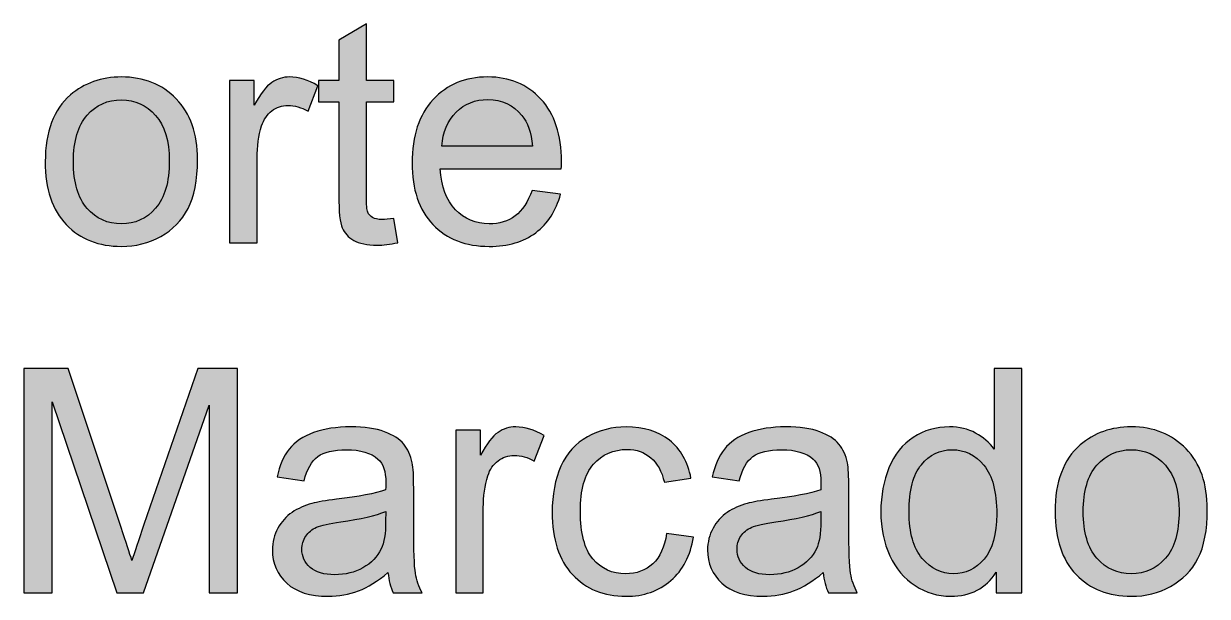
# Model space of a CAD drawing. Header units: centimetres. Extents: x -249 to 275, y -506 to 461.
# Drawn here: x -16.8 to 89.9, y 377.8 to 429.4 of the extents above; entities that cross this region are included whole.
import ezdxf

# ---------------------------------------------------------------- set-up
doc = ezdxf.new("R2010")
doc.units = ezdxf.units.CM
doc.header["$MEASUREMENT"] = 0
doc.layers.add('Capa 1', color=7, linetype='Continuous')

msp = doc.modelspace()

# ---------------------------------------------------------------- hatches: boundary and pattern name
at = {"layer": 'Capa 1', "true_color": 0x373435}
h = msp.add_hatch(color=250, dxfattribs=at)
edge = h.paths.add_edge_path()
edge.add_spline(control_points=[(16.60392, 411.86996), (16.60392, 411.86996), (16.94259, 409.67804), (16.94259, 409.67804), (16.24644, 409.53222), (15.62085, 409.45696), (15.07522, 409.45696), (14.17681, 409.45696), (13.48066, 409.59808), (12.98207, 409.885), (12.48818, 410.17193), (12.14011, 410.54352), (11.93785, 411.00919), (11.73559, 411.47485), (11.63681, 412.45322), (11.63681, 413.9443), (11.63681, 413.9443), (11.63681, 422.38274), (11.63681, 422.38274), (11.63681, 422.38274), (9.80237, 422.38274), (9.80237, 422.38274), (9.80237, 422.38274), (9.80237, 424.30185), (9.80237, 424.30185), (9.80237, 424.30185), (11.63681, 424.30185), (11.63681, 424.30185), (11.63681, 424.30185), (11.63681, 427.9237), (11.63681, 427.9237), (11.63681, 427.9237), (14.12036, 429.41478), (14.12036, 429.41478), (14.12036, 429.41478), (14.12036, 424.30185), (14.12036, 424.30185), (14.12036, 424.30185), (16.60392, 424.30185), (16.60392, 424.30185), (16.60392, 424.30185), (16.60392, 422.38274), (16.60392, 422.38274), (16.60392, 422.38274), (14.12036, 422.38274), (14.12036, 422.38274), (14.12036, 422.38274), (14.12036, 413.80319), (14.12036, 413.80319), (14.12036, 413.09293), (14.1627, 412.63667), (14.25207, 412.43441), (14.33674, 412.23215), (14.47785, 412.07222), (14.6754, 411.94993), (14.87296, 411.83233), (15.15518, 411.77119), (15.52207, 411.77119), (15.79488, 411.77119), (16.15707, 411.80411), (16.60392, 411.86996)], knot_values=[0, 0, 0, 0, 0.05, 0.05, 0.05, 0.1, 0.1, 0.1, 0.15, 0.15, 0.15, 0.2, 0.2, 0.2, 0.25, 0.25, 0.25, 0.3, 0.3, 0.3, 0.35, 0.35, 0.35, 0.4, 0.4, 0.4, 0.45, 0.45, 0.45, 0.5, 0.5, 0.5, 0.55, 0.55, 0.55, 0.6, 0.6, 0.6, 0.65, 0.65, 0.65, 0.7, 0.7, 0.7, 0.75, 0.75, 0.75, 0.8, 0.8, 0.8, 0.85, 0.85, 0.85, 0.9, 0.9, 0.9, 0.95, 0.95, 0.95, 1, 1, 1, 1], degree=3, periodic=1)
h = msp.add_hatch(color=250, dxfattribs=at)
edge = h.paths.add_edge_path()
edge.add_spline(control_points=[(-14.81212, 416.97819), (-14.81212, 419.68282), (-14.05952, 421.68659), (-12.54964, 422.98952), (-11.29375, 424.07137), (-9.75564, 424.6123), (-7.94471, 424.6123), (-5.93623, 424.6123), (-4.28993, 423.95378), (-3.01053, 422.63674), (-1.73582, 421.32441), (-1.09612, 419.50407), (-1.09612, 417.18515), (-1.09612, 415.30367), (-1.37834, 413.8267), (-1.94279, 412.74956), (-2.50723, 411.67241), (-3.33038, 410.83515), (-4.41223, 410.23778), (-5.48938, 409.64041), (-6.67001, 409.34408), (-7.94471, 409.34408), (-9.99552, 409.34408), (-11.65123, 409.99789), (-12.91652, 411.31022), (-14.18182, 412.62256), (-14.81212, 414.51345), (-14.81212, 416.97819)], knot_values=[0, 0, 0, 0, 0.111111111, 0.111111111, 0.111111111, 0.222222222, 0.222222222, 0.222222222, 0.333333333, 0.333333333, 0.333333333, 0.444444444, 0.444444444, 0.444444444, 0.555555556, 0.555555556, 0.555555556, 0.666666667, 0.666666667, 0.666666667, 0.777777778, 0.777777778, 0.777777778, 0.888888889, 0.888888889, 0.888888889, 1, 1, 1, 1], degree=3, periodic=1)
h = msp.add_hatch(color=250, dxfattribs=at)
edge = h.paths.add_edge_path()
edge.add_spline(control_points=[(1.78725, 409.65452), (1.78725, 409.65452), (1.78725, 424.30185), (1.78725, 424.30185), (1.78725, 424.30185), (4.01681, 424.30185), (4.01681, 424.30185), (4.01681, 424.30185), (4.01681, 422.05819), (4.01681, 422.05819), (4.58596, 423.0977), (5.11277, 423.78444), (5.59725, 424.1137), (6.08174, 424.44767), (6.61325, 424.6123), (7.19181, 424.6123), (8.02907, 424.6123), (8.88044, 424.34889), (9.74592, 423.82678), (9.74592, 423.82678), (8.86162, 421.53607), (8.86162, 421.53607), (8.25955, 421.87474), (7.65748, 422.04407), (7.0554, 422.04407), (6.51448, 422.04407), (6.02999, 421.87944), (5.60196, 421.55489), (5.17392, 421.23033), (4.86818, 420.77878), (4.68474, 420.20022), (4.40722, 419.32063), (4.27081, 418.35637), (4.27081, 417.30744), (4.27081, 417.30744), (4.27081, 409.65452), (4.27081, 409.65452), (4.27081, 409.65452), (1.78725, 409.65452), (1.78725, 409.65452)], knot_values=[0, 0, 0, 0, 0.076923077, 0.076923077, 0.076923077, 0.153846154, 0.153846154, 0.153846154, 0.230769231, 0.230769231, 0.230769231, 0.307692308, 0.307692308, 0.307692308, 0.384615385, 0.384615385, 0.384615385, 0.461538462, 0.461538462, 0.461538462, 0.538461538, 0.538461538, 0.538461538, 0.615384615, 0.615384615, 0.615384615, 0.692307692, 0.692307692, 0.692307692, 0.769230769, 0.769230769, 0.769230769, 0.846153846, 0.846153846, 0.846153846, 0.923076923, 0.923076923, 0.923076923, 1, 1, 1, 1], degree=3, periodic=1)
h = msp.add_hatch(color=250, dxfattribs=at)
edge = h.paths.add_edge_path()
edge.add_spline(control_points=[(29.04521, 414.39585), (29.04521, 414.39585), (31.61343, 414.05719), (31.61343, 414.05719), (31.21362, 412.56611), (30.46573, 411.4043), (29.37447, 410.58115), (28.28321, 409.758), (26.89092, 409.34408), (25.19288, 409.34408), (23.0574, 409.34408), (21.36406, 410.00259), (20.11288, 411.31963), (18.86169, 412.63196), (18.2361, 414.48052), (18.2361, 416.85589), (18.2361, 419.31122), (18.8664, 421.22093), (20.13169, 422.57559), (21.39699, 423.93496), (23.03858, 424.6123), (25.05647, 424.6123), (27.00851, 424.6123), (28.60306, 423.94907), (29.84014, 422.61793), (31.07721, 421.28678), (31.6981, 419.4147), (31.6981, 417.0017), (31.6981, 416.85589), (31.6934, 416.63482), (31.68399, 416.34319), (31.68399, 416.34319), (20.7761, 416.34319), (20.7761, 416.34319), (20.87018, 414.73922), (21.32173, 413.50685), (22.14018, 412.65548), (22.95392, 411.80411), (23.97462, 411.37608), (25.19288, 411.37608), (26.10069, 411.37608), (26.8768, 411.61596), (27.51651, 412.09574), (28.16092, 412.57552), (28.66892, 413.34222), (29.04521, 414.39585)], knot_values=[0, 0, 0, 0, 0.066666667, 0.066666667, 0.066666667, 0.133333333, 0.133333333, 0.133333333, 0.2, 0.2, 0.2, 0.266666667, 0.266666667, 0.266666667, 0.333333333, 0.333333333, 0.333333333, 0.4, 0.4, 0.4, 0.466666667, 0.466666667, 0.466666667, 0.533333333, 0.533333333, 0.533333333, 0.6, 0.6, 0.6, 0.666666667, 0.666666667, 0.666666667, 0.733333333, 0.733333333, 0.733333333, 0.8, 0.8, 0.8, 0.866666667, 0.866666667, 0.866666667, 0.933333333, 0.933333333, 0.933333333, 1, 1, 1, 1], degree=3, periodic=1)
h = msp.add_hatch(color=250, dxfattribs=at)
edge = h.paths.add_edge_path()
edge.add_spline(control_points=[(-12.27212, 416.97348), (-12.27212, 415.10141), (-11.86289, 413.6997), (-11.04445, 412.77308), (-10.2213, 411.84174), (-9.19119, 411.37608), (-7.94471, 411.37608), (-6.71234, 411.37608), (-5.68693, 411.84174), (-4.86378, 412.77778), (-4.04534, 413.71382), (-3.63612, 415.13904), (-3.63612, 417.05344), (-3.63612, 418.85967), (-4.05004, 420.22844), (-4.87319, 421.15507), (-5.69634, 422.08641), (-6.72175, 422.55207), (-7.94471, 422.55207), (-9.19119, 422.55207), (-10.2213, 422.09111), (-11.04445, 421.16448), (-11.86289, 420.23785), (-12.27212, 418.84085), (-12.27212, 416.97348)], knot_values=[0, 0, 0, 0, 0.125, 0.125, 0.125, 0.25, 0.25, 0.25, 0.375, 0.375, 0.375, 0.5, 0.5, 0.5, 0.625, 0.625, 0.625, 0.75, 0.75, 0.75, 0.875, 0.875, 0.875, 1, 1, 1, 1], degree=3, periodic=1)
h = msp.add_hatch(color=250, dxfattribs=at)
edge = h.paths.add_edge_path()
edge.add_spline(control_points=[(20.91721, 418.37519), (20.91721, 418.37519), (29.07343, 418.37519), (29.07343, 418.37519), (28.96525, 419.60756), (28.6501, 420.52948), (28.1374, 421.14567), (27.35188, 422.10052), (26.32647, 422.5803), (25.07058, 422.5803), (23.93229, 422.5803), (22.97743, 422.1993), (22.20132, 421.4373), (21.42992, 420.6753), (21.00188, 419.65459), (20.91721, 418.37519)], knot_values=[0, 0, 0, 0, 0.2, 0.2, 0.2, 0.4, 0.4, 0.4, 0.6, 0.6, 0.6, 0.8, 0.8, 0.8, 1, 1, 1, 1], degree=3, periodic=1)
h = msp.add_hatch(color=250, dxfattribs=at)
edge = h.paths.add_edge_path()
edge.add_spline(control_points=[(-16.75474, 378.12559), (-16.75474, 378.12559), (-16.75474, 398.3327), (-16.75474, 398.3327), (-16.75474, 398.3327), (-12.74719, 398.3327), (-12.74719, 398.3327), (-12.74719, 398.3327), (-7.96823, 384.02874), (-7.96823, 384.02874), (-7.52608, 382.69759), (-7.20623, 381.7004), (-7.00397, 381.03718), (-6.77349, 381.77096), (-6.4113, 382.85281), (-5.92212, 384.27803), (-5.92212, 384.27803), (-1.05849, 398.3327), (-1.05849, 398.3327), (-1.05849, 398.3327), (2.52103, 398.3327), (2.52103, 398.3327), (2.52103, 398.3327), (2.52103, 378.12559), (2.52103, 378.12559), (2.52103, 378.12559), (-0.04719, 378.12559), (-0.04719, 378.12559), (-0.04719, 378.12559), (-0.04719, 395.0307), (-0.04719, 395.0307), (-0.04719, 395.0307), (-5.94563, 378.12559), (-5.94563, 378.12559), (-5.94563, 378.12559), (-8.35393, 378.12559), (-8.35393, 378.12559), (-8.35393, 378.12559), (-14.18652, 395.34114), (-14.18652, 395.34114), (-14.18652, 395.34114), (-14.18652, 378.12559), (-14.18652, 378.12559), (-14.18652, 378.12559), (-16.75474, 378.12559), (-16.75474, 378.12559)], knot_values=[0, 0, 0, 0, 0.066666667, 0.066666667, 0.066666667, 0.133333333, 0.133333333, 0.133333333, 0.2, 0.2, 0.2, 0.266666667, 0.266666667, 0.266666667, 0.333333333, 0.333333333, 0.333333333, 0.4, 0.4, 0.4, 0.466666667, 0.466666667, 0.466666667, 0.533333333, 0.533333333, 0.533333333, 0.6, 0.6, 0.6, 0.666666667, 0.666666667, 0.666666667, 0.733333333, 0.733333333, 0.733333333, 0.8, 0.8, 0.8, 0.866666667, 0.866666667, 0.866666667, 0.933333333, 0.933333333, 0.933333333, 1, 1, 1, 1], degree=3, periodic=1)
h = msp.add_hatch(color=250, dxfattribs=at)
edge = h.paths.add_edge_path()
edge.add_spline(control_points=[(70.85644, 378.12559), (70.85644, 378.12559), (70.85644, 379.98355), (70.85644, 379.98355), (69.92981, 378.53952), (68.56574, 377.81515), (66.76422, 377.81515), (65.5977, 377.81515), (64.52526, 378.135), (63.55159, 378.7794), (62.57322, 379.41911), (61.81592, 380.31752), (61.275, 381.46522), (60.73877, 382.61763), (60.47066, 383.93937), (60.47066, 385.43514), (60.47066, 386.89329), (60.71526, 388.21503), (61.19974, 389.40507), (61.68892, 390.5904), (62.418, 391.50292), (63.39166, 392.13322), (64.36063, 392.76822), (65.45188, 393.08337), (66.65133, 393.08337), (67.53563, 393.08337), (68.32114, 392.89522), (69.00788, 392.52363), (69.69462, 392.15203), (70.25437, 391.66285), (70.68711, 391.06548), (70.68711, 391.06548), (70.68711, 398.3327), (70.68711, 398.3327), (70.68711, 398.3327), (73.17066, 398.3327), (73.17066, 398.3327), (73.17066, 398.3327), (73.17066, 378.12559), (73.17066, 378.12559), (73.17066, 378.12559), (70.85644, 378.12559), (70.85644, 378.12559)], knot_values=[0, 0, 0, 0, 0.071428571, 0.071428571, 0.071428571, 0.142857143, 0.142857143, 0.142857143, 0.214285714, 0.214285714, 0.214285714, 0.285714286, 0.285714286, 0.285714286, 0.357142857, 0.357142857, 0.357142857, 0.428571429, 0.428571429, 0.428571429, 0.5, 0.5, 0.5, 0.571428571, 0.571428571, 0.571428571, 0.642857143, 0.642857143, 0.642857143, 0.714285714, 0.714285714, 0.714285714, 0.785714286, 0.785714286, 0.785714286, 0.857142857, 0.857142857, 0.857142857, 0.928571429, 0.928571429, 0.928571429, 1, 1, 1, 1], degree=3, periodic=1)
h = msp.add_hatch(color=250, dxfattribs=at)
edge = h.paths.add_edge_path()
edge.add_spline(control_points=[(16.0677, 379.96003), (15.14577, 379.17452), (14.25677, 378.62418), (13.4054, 378.29963), (12.55403, 377.97507), (11.64151, 377.81515), (10.66314, 377.81515), (9.05448, 377.81515), (7.8174, 378.20555), (6.95192, 378.99107), (6.08644, 379.77189), (5.6537, 380.77377), (5.6537, 381.99203), (5.6537, 382.707), (5.81833, 383.36081), (6.14288, 383.95348), (6.47214, 384.54614), (6.90018, 385.01652), (7.427, 385.374), (7.95851, 385.73148), (8.55118, 386.00429), (9.2144, 386.18774), (9.70359, 386.31474), (10.44207, 386.43703), (11.42514, 386.55933), (13.42892, 386.79451), (14.91059, 387.08144), (15.85603, 387.4107), (15.86544, 387.74937), (15.87014, 387.96574), (15.87014, 388.05511), (15.87014, 389.0617), (15.63496, 389.77196), (15.16459, 390.18588), (14.52959, 390.74563), (13.58414, 391.02314), (12.33296, 391.02314), (11.16174, 391.02314), (10.29625, 390.81618), (9.74122, 390.40696), (9.18148, 389.99774), (8.77226, 389.27337), (8.50414, 388.22914), (8.50414, 388.22914), (6.07703, 388.56781), (6.07703, 388.56781), (6.29811, 389.60733), (6.66029, 390.44929), (7.16829, 391.089), (7.67629, 391.7287), (8.41007, 392.21788), (9.36963, 392.56596), (10.32448, 392.90933), (11.43925, 393.08337), (12.69985, 393.08337), (13.95103, 393.08337), (14.97174, 392.93755), (15.75725, 392.64122), (16.53807, 392.34488), (17.11662, 391.978), (17.48351, 391.53114), (17.8504, 391.08429), (18.10911, 390.51985), (18.25962, 389.83781), (18.33959, 389.41448), (18.38192, 388.65248), (18.38192, 387.55651), (18.38192, 387.55651), (18.38192, 384.26392), (18.38192, 384.26392), (18.38192, 381.96381), (18.43366, 380.51037), (18.53714, 379.89418), (18.63592, 379.278), (18.84288, 378.69003), (19.14392, 378.12559), (19.14392, 378.12559), (16.54748, 378.12559), (16.54748, 378.12559), (16.29818, 378.6477), (16.13825, 379.25918), (16.0677, 379.96003)], knot_values=[0, 0, 0, 0, 0.037037037, 0.037037037, 0.037037037, 0.074074074, 0.074074074, 0.074074074, 0.111111111, 0.111111111, 0.111111111, 0.148148148, 0.148148148, 0.148148148, 0.185185185, 0.185185185, 0.185185185, 0.222222222, 0.222222222, 0.222222222, 0.259259259, 0.259259259, 0.259259259, 0.296296296, 0.296296296, 0.296296296, 0.333333333, 0.333333333, 0.333333333, 0.37037037, 0.37037037, 0.37037037, 0.407407407, 0.407407407, 0.407407407, 0.444444444, 0.444444444, 0.444444444, 0.481481481, 0.481481481, 0.481481481, 0.518518519, 0.518518519, 0.518518519, 0.555555556, 0.555555556, 0.555555556, 0.592592593, 0.592592593, 0.592592593, 0.62962963, 0.62962963, 0.62962963, 0.666666667, 0.666666667, 0.666666667, 0.703703704, 0.703703704, 0.703703704, 0.740740741, 0.740740741, 0.740740741, 0.777777778, 0.777777778, 0.777777778, 0.814814815, 0.814814815, 0.814814815, 0.851851852, 0.851851852, 0.851851852, 0.888888889, 0.888888889, 0.888888889, 0.925925926, 0.925925926, 0.925925926, 0.962962963, 0.962962963, 0.962962963, 1, 1, 1, 1], degree=3, periodic=1)
h = msp.add_hatch(color=250, dxfattribs=at)
edge = h.paths.add_edge_path()
edge.add_spline(control_points=[(22.1684, 378.12559), (22.1684, 378.12559), (22.1684, 392.77292), (22.1684, 392.77292), (22.1684, 392.77292), (24.39796, 392.77292), (24.39796, 392.77292), (24.39796, 392.77292), (24.39796, 390.52926), (24.39796, 390.52926), (24.96711, 391.56877), (25.49392, 392.25551), (25.9784, 392.58477), (26.46289, 392.91874), (26.9944, 393.08337), (27.57296, 393.08337), (28.41022, 393.08337), (29.26159, 392.81996), (30.12707, 392.29785), (30.12707, 392.29785), (29.24277, 390.00714), (29.24277, 390.00714), (28.6407, 390.34581), (28.03863, 390.51514), (27.43655, 390.51514), (26.89563, 390.51514), (26.41114, 390.35051), (25.98311, 390.02596), (25.55507, 389.7014), (25.24933, 389.24985), (25.06589, 388.67129), (24.78837, 387.7917), (24.65196, 386.82744), (24.65196, 385.77851), (24.65196, 385.77851), (24.65196, 378.12559), (24.65196, 378.12559), (24.65196, 378.12559), (22.1684, 378.12559), (22.1684, 378.12559)], knot_values=[0, 0, 0, 0, 0.076923077, 0.076923077, 0.076923077, 0.153846154, 0.153846154, 0.153846154, 0.230769231, 0.230769231, 0.230769231, 0.307692308, 0.307692308, 0.307692308, 0.384615385, 0.384615385, 0.384615385, 0.461538462, 0.461538462, 0.461538462, 0.538461538, 0.538461538, 0.538461538, 0.615384615, 0.615384615, 0.615384615, 0.692307692, 0.692307692, 0.692307692, 0.769230769, 0.769230769, 0.769230769, 0.846153846, 0.846153846, 0.846153846, 0.923076923, 0.923076923, 0.923076923, 1, 1, 1, 1], degree=3, periodic=1)
h = msp.add_hatch(color=250, dxfattribs=at)
edge = h.paths.add_edge_path()
edge.add_spline(control_points=[(41.16196, 383.48781), (41.16196, 383.48781), (43.58907, 383.14914), (43.58907, 383.14914), (43.32096, 381.47933), (42.64363, 380.1764), (41.54766, 379.23096), (40.4517, 378.28552), (39.10174, 377.81515), (37.50718, 377.81515), (35.50811, 377.81515), (33.89944, 378.46896), (32.68589, 379.77659), (31.46763, 381.08422), (30.86085, 382.95629), (30.86085, 385.39281), (30.86085, 386.97326), (31.12426, 388.35144), (31.64637, 389.53677), (32.16848, 390.7174), (32.9634, 391.6064), (34.03585, 392.19437), (35.10359, 392.78703), (36.2654, 393.08337), (37.526, 393.08337), (39.11114, 393.08337), (40.41407, 392.68355), (41.42066, 391.87922), (42.43196, 391.07488), (43.08107, 389.93188), (43.36329, 388.45492), (43.36329, 388.45492), (40.9644, 388.08803), (40.9644, 388.08803), (40.73392, 389.07111), (40.3294, 389.80959), (39.74144, 390.30818), (39.15818, 390.80207), (38.45263, 391.05137), (37.62477, 391.05137), (36.37359, 391.05137), (35.35759, 390.60451), (34.57207, 389.71081), (33.79126, 388.8124), (33.40085, 387.40129), (33.40085, 385.46337), (33.40085, 383.49722), (33.77714, 382.072), (34.52974, 381.183), (35.28703, 380.294), (36.27011, 379.84715), (37.47896, 379.84715), (38.45733, 379.84715), (39.27107, 380.14348), (39.92018, 380.74085), (40.574, 381.33352), (40.98792, 382.25074), (41.16196, 383.48781)], knot_values=[0, 0, 0, 0, 0.052631579, 0.052631579, 0.052631579, 0.105263158, 0.105263158, 0.105263158, 0.157894737, 0.157894737, 0.157894737, 0.210526316, 0.210526316, 0.210526316, 0.263157895, 0.263157895, 0.263157895, 0.315789474, 0.315789474, 0.315789474, 0.368421053, 0.368421053, 0.368421053, 0.421052632, 0.421052632, 0.421052632, 0.473684211, 0.473684211, 0.473684211, 0.526315789, 0.526315789, 0.526315789, 0.578947368, 0.578947368, 0.578947368, 0.631578947, 0.631578947, 0.631578947, 0.684210526, 0.684210526, 0.684210526, 0.736842105, 0.736842105, 0.736842105, 0.789473684, 0.789473684, 0.789473684, 0.842105263, 0.842105263, 0.842105263, 0.894736842, 0.894736842, 0.894736842, 0.947368421, 0.947368421, 0.947368421, 1, 1, 1, 1], degree=3, periodic=1)
h = msp.add_hatch(color=250, dxfattribs=at)
edge = h.paths.add_edge_path()
edge.add_spline(control_points=[(55.27307, 379.96003), (54.35114, 379.17452), (53.46214, 378.62418), (52.61077, 378.29963), (51.7594, 377.97507), (50.84688, 377.81515), (49.86851, 377.81515), (48.25985, 377.81515), (47.02277, 378.20555), (46.15729, 378.99107), (45.29181, 379.77189), (44.85907, 380.77377), (44.85907, 381.99203), (44.85907, 382.707), (45.0237, 383.36081), (45.34825, 383.95348), (45.67751, 384.54614), (46.10555, 385.01652), (46.63237, 385.374), (47.16388, 385.73148), (47.75655, 386.00429), (48.41977, 386.18774), (48.90896, 386.31474), (49.64744, 386.43703), (50.63051, 386.55933), (52.63429, 386.79451), (54.11596, 387.08144), (55.0614, 387.4107), (55.07081, 387.74937), (55.07551, 387.96574), (55.07551, 388.05511), (55.07551, 389.0617), (54.84033, 389.77196), (54.36996, 390.18588), (53.73496, 390.74563), (52.78951, 391.02314), (51.53833, 391.02314), (50.36711, 391.02314), (49.50162, 390.81618), (48.94659, 390.40696), (48.38685, 389.99774), (47.97763, 389.27337), (47.70951, 388.22914), (47.70951, 388.22914), (45.2824, 388.56781), (45.2824, 388.56781), (45.50348, 389.60733), (45.86566, 390.44929), (46.37366, 391.089), (46.88166, 391.7287), (47.61544, 392.21788), (48.575, 392.56596), (49.52985, 392.90933), (50.64462, 393.08337), (51.90522, 393.08337), (53.1564, 393.08337), (54.17711, 392.93755), (54.96262, 392.64122), (55.74344, 392.34488), (56.32199, 391.978), (56.68888, 391.53114), (57.05577, 391.08429), (57.31448, 390.51985), (57.46499, 389.83781), (57.54496, 389.41448), (57.58729, 388.65248), (57.58729, 387.55651), (57.58729, 387.55651), (57.58729, 384.26392), (57.58729, 384.26392), (57.58729, 381.96381), (57.63903, 380.51037), (57.74251, 379.89418), (57.84129, 379.278), (58.04825, 378.69003), (58.34929, 378.12559), (58.34929, 378.12559), (55.75285, 378.12559), (55.75285, 378.12559), (55.50355, 378.6477), (55.34362, 379.25918), (55.27307, 379.96003)], knot_values=[0, 0, 0, 0, 0.037037037, 0.037037037, 0.037037037, 0.074074074, 0.074074074, 0.074074074, 0.111111111, 0.111111111, 0.111111111, 0.148148148, 0.148148148, 0.148148148, 0.185185185, 0.185185185, 0.185185185, 0.222222222, 0.222222222, 0.222222222, 0.259259259, 0.259259259, 0.259259259, 0.296296296, 0.296296296, 0.296296296, 0.333333333, 0.333333333, 0.333333333, 0.37037037, 0.37037037, 0.37037037, 0.407407407, 0.407407407, 0.407407407, 0.444444444, 0.444444444, 0.444444444, 0.481481481, 0.481481481, 0.481481481, 0.518518519, 0.518518519, 0.518518519, 0.555555556, 0.555555556, 0.555555556, 0.592592593, 0.592592593, 0.592592593, 0.62962963, 0.62962963, 0.62962963, 0.666666667, 0.666666667, 0.666666667, 0.703703704, 0.703703704, 0.703703704, 0.740740741, 0.740740741, 0.740740741, 0.777777778, 0.777777778, 0.777777778, 0.814814815, 0.814814815, 0.814814815, 0.851851852, 0.851851852, 0.851851852, 0.888888889, 0.888888889, 0.888888889, 0.925925926, 0.925925926, 0.925925926, 0.962962963, 0.962962963, 0.962962963, 1, 1, 1, 1], degree=3, periodic=1)
h = msp.add_hatch(color=250, dxfattribs=at)
edge = h.paths.add_edge_path()
edge.add_spline(control_points=[(76.16692, 385.44926), (76.16692, 388.15389), (76.91952, 390.15766), (78.4294, 391.46059), (79.68529, 392.54244), (81.2234, 393.08337), (83.03433, 393.08337), (85.04281, 393.08337), (86.68911, 392.42485), (87.96851, 391.10781), (89.24322, 389.79548), (89.88292, 387.97514), (89.88292, 385.65622), (89.88292, 383.77474), (89.6007, 382.29777), (89.03625, 381.22063), (88.47181, 380.14348), (87.64866, 379.30622), (86.56681, 378.70885), (85.48966, 378.11148), (84.30903, 377.81515), (83.03433, 377.81515), (80.98352, 377.81515), (79.32781, 378.46896), (78.06252, 379.78129), (76.79722, 381.09363), (76.16692, 382.98452), (76.16692, 385.44926)], knot_values=[0, 0, 0, 0, 0.111111111, 0.111111111, 0.111111111, 0.222222222, 0.222222222, 0.222222222, 0.333333333, 0.333333333, 0.333333333, 0.444444444, 0.444444444, 0.444444444, 0.555555556, 0.555555556, 0.555555556, 0.666666667, 0.666666667, 0.666666667, 0.777777778, 0.777777778, 0.777777778, 0.888888889, 0.888888889, 0.888888889, 1, 1, 1, 1], degree=3, periodic=1)
h = msp.add_hatch(color=250, dxfattribs=at)
edge = h.paths.add_edge_path()
edge.add_spline(control_points=[(63.01066, 385.43044), (63.01066, 383.55837), (63.40577, 382.16137), (64.2007, 381.23474), (64.99092, 380.30811), (65.92696, 379.84715), (67.00411, 379.84715), (68.09066, 379.84715), (69.01259, 380.28929), (69.77459, 381.17359), (70.53188, 382.05789), (70.91288, 383.40785), (70.91288, 385.22348), (70.91288, 387.21785), (70.52718, 388.6854), (69.75107, 389.62144), (68.97966, 390.55748), (68.02481, 391.02314), (66.89122, 391.02314), (65.78585, 391.02314), (64.86392, 390.57629), (64.12074, 389.67788), (63.38226, 388.77948), (63.01066, 387.36366), (63.01066, 385.43044)], knot_values=[0, 0, 0, 0, 0.125, 0.125, 0.125, 0.25, 0.25, 0.25, 0.375, 0.375, 0.375, 0.5, 0.5, 0.5, 0.625, 0.625, 0.625, 0.75, 0.75, 0.75, 0.875, 0.875, 0.875, 1, 1, 1, 1], degree=3, periodic=1)
h = msp.add_hatch(color=250, dxfattribs=at)
edge = h.paths.add_edge_path()
edge.add_spline(control_points=[(78.70692, 385.44455), (78.70692, 383.57248), (79.11615, 382.17077), (79.93459, 381.24415), (80.75774, 380.31281), (81.78785, 379.84715), (83.03433, 379.84715), (84.2667, 379.84715), (85.29211, 380.31281), (86.11526, 381.24885), (86.9337, 382.18489), (87.34292, 383.61011), (87.34292, 385.52451), (87.34292, 387.33074), (86.929, 388.69951), (86.10585, 389.62614), (85.2827, 390.55748), (84.25729, 391.02314), (83.03433, 391.02314), (81.78785, 391.02314), (80.75774, 390.56218), (79.93459, 389.63555), (79.11615, 388.70892), (78.70692, 387.31192), (78.70692, 385.44455)], knot_values=[0, 0, 0, 0, 0.125, 0.125, 0.125, 0.25, 0.25, 0.25, 0.375, 0.375, 0.375, 0.5, 0.5, 0.5, 0.625, 0.625, 0.625, 0.75, 0.75, 0.75, 0.875, 0.875, 0.875, 1, 1, 1, 1], degree=3, periodic=1)
h = msp.add_hatch(color=250, dxfattribs=at)
edge = h.paths.add_edge_path()
edge.add_spline(control_points=[(15.87014, 385.46337), (14.96703, 385.09648), (13.61237, 384.78603), (11.80614, 384.53203), (10.78074, 384.38622), (10.05637, 384.22159), (9.63303, 384.03814), (9.2097, 383.8547), (8.88514, 383.58659), (8.65466, 383.23852), (8.42418, 382.88574), (8.30659, 382.49533), (8.30659, 382.06259), (8.30659, 381.40877), (8.55588, 380.85844), (9.05918, 380.421), (9.56248, 379.98355), (10.29625, 379.76248), (11.26051, 379.76248), (12.21537, 379.76248), (13.06674, 379.96944), (13.81462, 380.38807), (14.55781, 380.802), (15.10814, 381.37115), (15.45622, 382.09081), (15.72433, 382.65055), (15.85603, 383.4737), (15.85603, 384.56026), (15.85603, 384.56026), (15.87014, 385.46337), (15.87014, 385.46337)], knot_values=[0, 0, 0, 0, 0.1, 0.1, 0.1, 0.2, 0.2, 0.2, 0.3, 0.3, 0.3, 0.4, 0.4, 0.4, 0.5, 0.5, 0.5, 0.6, 0.6, 0.6, 0.7, 0.7, 0.7, 0.8, 0.8, 0.8, 0.9, 0.9, 0.9, 1, 1, 1, 1], degree=3, periodic=1)
h = msp.add_hatch(color=250, dxfattribs=at)
edge = h.paths.add_edge_path()
edge.add_spline(control_points=[(55.07551, 385.46337), (54.1724, 385.09648), (52.81774, 384.78603), (51.01151, 384.53203), (49.98611, 384.38622), (49.26174, 384.22159), (48.8384, 384.03814), (48.41507, 383.8547), (48.09051, 383.58659), (47.86003, 383.23852), (47.62955, 382.88574), (47.51196, 382.49533), (47.51196, 382.06259), (47.51196, 381.40877), (47.76125, 380.85844), (48.26455, 380.421), (48.76785, 379.98355), (49.50162, 379.76248), (50.46588, 379.76248), (51.42074, 379.76248), (52.27211, 379.96944), (53.01999, 380.38807), (53.76318, 380.802), (54.31351, 381.37115), (54.66159, 382.09081), (54.9297, 382.65055), (55.0614, 383.4737), (55.0614, 384.56026), (55.0614, 384.56026), (55.07551, 385.46337), (55.07551, 385.46337)], knot_values=[0, 0, 0, 0, 0.1, 0.1, 0.1, 0.2, 0.2, 0.2, 0.3, 0.3, 0.3, 0.4, 0.4, 0.4, 0.5, 0.5, 0.5, 0.6, 0.6, 0.6, 0.7, 0.7, 0.7, 0.8, 0.8, 0.8, 0.9, 0.9, 0.9, 1, 1, 1, 1], degree=3, periodic=1)

# ---------------------------------------------------------------- linework, layer by layer
at = {"layer": 'Capa 1', "color": 250}
for points, knots in [([(16.60392, 411.86996), (16.60392, 411.86996), (16.94259, 409.67804), (16.94259, 409.67804), (16.24644, 409.53222), (15.62085, 409.45696), (15.07522, 409.45696), (14.17681, 409.45696), (13.48066, 409.59808), (12.98207, 409.885), (12.48818, 410.17193), (12.14011, 410.54352), (11.93785, 411.00919), (11.73559, 411.47485), (11.63681, 412.45322), (11.63681, 413.9443), (11.63681, 413.9443), (11.63681, 422.38274), (11.63681, 422.38274), (11.63681, 422.38274), (9.80237, 422.38274), (9.80237, 422.38274), (9.80237, 422.38274), (9.80237, 424.30185), (9.80237, 424.30185), (9.80237, 424.30185), (11.63681, 424.30185), (11.63681, 424.30185), (11.63681, 424.30185), (11.63681, 427.9237), (11.63681, 427.9237), (11.63681, 427.9237), (14.12036, 429.41478), (14.12036, 429.41478), (14.12036, 429.41478), (14.12036, 424.30185), (14.12036, 424.30185), (14.12036, 424.30185), (16.60392, 424.30185), (16.60392, 424.30185), (16.60392, 424.30185), (16.60392, 422.38274), (16.60392, 422.38274), (16.60392, 422.38274), (14.12036, 422.38274), (14.12036, 422.38274), (14.12036, 422.38274), (14.12036, 413.80319), (14.12036, 413.80319), (14.12036, 413.09293), (14.1627, 412.63667), (14.25207, 412.43441), (14.33674, 412.23215), (14.47785, 412.07222), (14.6754, 411.94993), (14.87296, 411.83233), (15.15518, 411.77119), (15.52207, 411.77119), (15.79488, 411.77119), (16.15707, 411.80411), (16.60392, 411.86996)], [0, 0, 0, 0, 0.05, 0.05, 0.05, 0.1, 0.1, 0.1, 0.15, 0.15, 0.15, 0.2, 0.2, 0.2, 0.25, 0.25, 0.25, 0.3, 0.3, 0.3, 0.35, 0.35, 0.35, 0.4, 0.4, 0.4, 0.45, 0.45, 0.45, 0.5, 0.5, 0.5, 0.55, 0.55, 0.55, 0.6, 0.6, 0.6, 0.65, 0.65, 0.65, 0.7, 0.7, 0.7, 0.75, 0.75, 0.75, 0.8, 0.8, 0.8, 0.85, 0.85, 0.85, 0.9, 0.9, 0.9, 0.95, 0.95, 0.95, 1, 1, 1, 1]), ([(-14.81212, 416.97819), (-14.81212, 419.68282), (-14.05952, 421.68659), (-12.54964, 422.98952), (-11.29375, 424.07137), (-9.75564, 424.6123), (-7.94471, 424.6123), (-5.93623, 424.6123), (-4.28993, 423.95378), (-3.01053, 422.63674), (-1.73582, 421.32441), (-1.09612, 419.50407), (-1.09612, 417.18515), (-1.09612, 415.30367), (-1.37834, 413.8267), (-1.94279, 412.74956), (-2.50723, 411.67241), (-3.33038, 410.83515), (-4.41223, 410.23778), (-5.48938, 409.64041), (-6.67001, 409.34408), (-7.94471, 409.34408), (-9.99552, 409.34408), (-11.65123, 409.99789), (-12.91652, 411.31022), (-14.18182, 412.62256), (-14.81212, 414.51345), (-14.81212, 416.97819)], [0, 0, 0, 0, 0.111111111, 0.111111111, 0.111111111, 0.222222222, 0.222222222, 0.222222222, 0.333333333, 0.333333333, 0.333333333, 0.444444444, 0.444444444, 0.444444444, 0.555555556, 0.555555556, 0.555555556, 0.666666667, 0.666666667, 0.666666667, 0.777777778, 0.777777778, 0.777777778, 0.888888889, 0.888888889, 0.888888889, 1, 1, 1, 1]), ([(1.78725, 409.65452), (1.78725, 409.65452), (1.78725, 424.30185), (1.78725, 424.30185), (1.78725, 424.30185), (4.01681, 424.30185), (4.01681, 424.30185), (4.01681, 424.30185), (4.01681, 422.05819), (4.01681, 422.05819), (4.58596, 423.0977), (5.11277, 423.78444), (5.59725, 424.1137), (6.08174, 424.44767), (6.61325, 424.6123), (7.19181, 424.6123), (8.02907, 424.6123), (8.88044, 424.34889), (9.74592, 423.82678), (9.74592, 423.82678), (8.86162, 421.53607), (8.86162, 421.53607), (8.25955, 421.87474), (7.65748, 422.04407), (7.0554, 422.04407), (6.51448, 422.04407), (6.02999, 421.87944), (5.60196, 421.55489), (5.17392, 421.23033), (4.86818, 420.77878), (4.68474, 420.20022), (4.40722, 419.32063), (4.27081, 418.35637), (4.27081, 417.30744), (4.27081, 417.30744), (4.27081, 409.65452), (4.27081, 409.65452), (4.27081, 409.65452), (1.78725, 409.65452), (1.78725, 409.65452)], [0, 0, 0, 0, 0.076923077, 0.076923077, 0.076923077, 0.153846154, 0.153846154, 0.153846154, 0.230769231, 0.230769231, 0.230769231, 0.307692308, 0.307692308, 0.307692308, 0.384615385, 0.384615385, 0.384615385, 0.461538462, 0.461538462, 0.461538462, 0.538461538, 0.538461538, 0.538461538, 0.615384615, 0.615384615, 0.615384615, 0.692307692, 0.692307692, 0.692307692, 0.769230769, 0.769230769, 0.769230769, 0.846153846, 0.846153846, 0.846153846, 0.923076923, 0.923076923, 0.923076923, 1, 1, 1, 1]), ([(29.04521, 414.39585), (29.04521, 414.39585), (31.61343, 414.05719), (31.61343, 414.05719), (31.21362, 412.56611), (30.46573, 411.4043), (29.37447, 410.58115), (28.28321, 409.758), (26.89092, 409.34408), (25.19288, 409.34408), (23.0574, 409.34408), (21.36406, 410.00259), (20.11288, 411.31963), (18.86169, 412.63196), (18.2361, 414.48052), (18.2361, 416.85589), (18.2361, 419.31122), (18.8664, 421.22093), (20.13169, 422.57559), (21.39699, 423.93496), (23.03858, 424.6123), (25.05647, 424.6123), (27.00851, 424.6123), (28.60306, 423.94907), (29.84014, 422.61793), (31.07721, 421.28678), (31.6981, 419.4147), (31.6981, 417.0017), (31.6981, 416.85589), (31.6934, 416.63482), (31.68399, 416.34319), (31.68399, 416.34319), (20.7761, 416.34319), (20.7761, 416.34319), (20.87018, 414.73922), (21.32173, 413.50685), (22.14018, 412.65548), (22.95392, 411.80411), (23.97462, 411.37608), (25.19288, 411.37608), (26.10069, 411.37608), (26.8768, 411.61596), (27.51651, 412.09574), (28.16092, 412.57552), (28.66892, 413.34222), (29.04521, 414.39585)], [0, 0, 0, 0, 0.066666667, 0.066666667, 0.066666667, 0.133333333, 0.133333333, 0.133333333, 0.2, 0.2, 0.2, 0.266666667, 0.266666667, 0.266666667, 0.333333333, 0.333333333, 0.333333333, 0.4, 0.4, 0.4, 0.466666667, 0.466666667, 0.466666667, 0.533333333, 0.533333333, 0.533333333, 0.6, 0.6, 0.6, 0.666666667, 0.666666667, 0.666666667, 0.733333333, 0.733333333, 0.733333333, 0.8, 0.8, 0.8, 0.866666667, 0.866666667, 0.866666667, 0.933333333, 0.933333333, 0.933333333, 1, 1, 1, 1]), ([(-12.27212, 416.97348), (-12.27212, 415.10141), (-11.86289, 413.6997), (-11.04445, 412.77308), (-10.2213, 411.84174), (-9.19119, 411.37608), (-7.94471, 411.37608), (-6.71234, 411.37608), (-5.68693, 411.84174), (-4.86378, 412.77778), (-4.04534, 413.71382), (-3.63612, 415.13904), (-3.63612, 417.05344), (-3.63612, 418.85967), (-4.05004, 420.22844), (-4.87319, 421.15507), (-5.69634, 422.08641), (-6.72175, 422.55207), (-7.94471, 422.55207), (-9.19119, 422.55207), (-10.2213, 422.09111), (-11.04445, 421.16448), (-11.86289, 420.23785), (-12.27212, 418.84085), (-12.27212, 416.97348)], [0, 0, 0, 0, 0.125, 0.125, 0.125, 0.25, 0.25, 0.25, 0.375, 0.375, 0.375, 0.5, 0.5, 0.5, 0.625, 0.625, 0.625, 0.75, 0.75, 0.75, 0.875, 0.875, 0.875, 1, 1, 1, 1]), ([(20.91721, 418.37519), (20.91721, 418.37519), (29.07343, 418.37519), (29.07343, 418.37519), (28.96525, 419.60756), (28.6501, 420.52948), (28.1374, 421.14567), (27.35188, 422.10052), (26.32647, 422.5803), (25.07058, 422.5803), (23.93229, 422.5803), (22.97743, 422.1993), (22.20132, 421.4373), (21.42992, 420.6753), (21.00188, 419.65459), (20.91721, 418.37519)], [0, 0, 0, 0, 0.2, 0.2, 0.2, 0.4, 0.4, 0.4, 0.6, 0.6, 0.6, 0.8, 0.8, 0.8, 1, 1, 1, 1]), ([(-16.75474, 378.12559), (-16.75474, 378.12559), (-16.75474, 398.3327), (-16.75474, 398.3327), (-16.75474, 398.3327), (-12.74719, 398.3327), (-12.74719, 398.3327), (-12.74719, 398.3327), (-7.96823, 384.02874), (-7.96823, 384.02874), (-7.52608, 382.69759), (-7.20623, 381.7004), (-7.00397, 381.03718), (-6.77349, 381.77096), (-6.4113, 382.85281), (-5.92212, 384.27803), (-5.92212, 384.27803), (-1.05849, 398.3327), (-1.05849, 398.3327), (-1.05849, 398.3327), (2.52103, 398.3327), (2.52103, 398.3327), (2.52103, 398.3327), (2.52103, 378.12559), (2.52103, 378.12559), (2.52103, 378.12559), (-0.04719, 378.12559), (-0.04719, 378.12559), (-0.04719, 378.12559), (-0.04719, 395.0307), (-0.04719, 395.0307), (-0.04719, 395.0307), (-5.94563, 378.12559), (-5.94563, 378.12559), (-5.94563, 378.12559), (-8.35393, 378.12559), (-8.35393, 378.12559), (-8.35393, 378.12559), (-14.18652, 395.34114), (-14.18652, 395.34114), (-14.18652, 395.34114), (-14.18652, 378.12559), (-14.18652, 378.12559), (-14.18652, 378.12559), (-16.75474, 378.12559), (-16.75474, 378.12559)], [0, 0, 0, 0, 0.066666667, 0.066666667, 0.066666667, 0.133333333, 0.133333333, 0.133333333, 0.2, 0.2, 0.2, 0.266666667, 0.266666667, 0.266666667, 0.333333333, 0.333333333, 0.333333333, 0.4, 0.4, 0.4, 0.466666667, 0.466666667, 0.466666667, 0.533333333, 0.533333333, 0.533333333, 0.6, 0.6, 0.6, 0.666666667, 0.666666667, 0.666666667, 0.733333333, 0.733333333, 0.733333333, 0.8, 0.8, 0.8, 0.866666667, 0.866666667, 0.866666667, 0.933333333, 0.933333333, 0.933333333, 1, 1, 1, 1]), ([(70.85644, 378.12559), (70.85644, 378.12559), (70.85644, 379.98355), (70.85644, 379.98355), (69.92981, 378.53952), (68.56574, 377.81515), (66.76422, 377.81515), (65.5977, 377.81515), (64.52526, 378.135), (63.55159, 378.7794), (62.57322, 379.41911), (61.81592, 380.31752), (61.275, 381.46522), (60.73877, 382.61763), (60.47066, 383.93937), (60.47066, 385.43514), (60.47066, 386.89329), (60.71526, 388.21503), (61.19974, 389.40507), (61.68892, 390.5904), (62.418, 391.50292), (63.39166, 392.13322), (64.36063, 392.76822), (65.45188, 393.08337), (66.65133, 393.08337), (67.53563, 393.08337), (68.32114, 392.89522), (69.00788, 392.52363), (69.69462, 392.15203), (70.25437, 391.66285), (70.68711, 391.06548), (70.68711, 391.06548), (70.68711, 398.3327), (70.68711, 398.3327), (70.68711, 398.3327), (73.17066, 398.3327), (73.17066, 398.3327), (73.17066, 398.3327), (73.17066, 378.12559), (73.17066, 378.12559), (73.17066, 378.12559), (70.85644, 378.12559), (70.85644, 378.12559)], [0, 0, 0, 0, 0.071428571, 0.071428571, 0.071428571, 0.142857143, 0.142857143, 0.142857143, 0.214285714, 0.214285714, 0.214285714, 0.285714286, 0.285714286, 0.285714286, 0.357142857, 0.357142857, 0.357142857, 0.428571429, 0.428571429, 0.428571429, 0.5, 0.5, 0.5, 0.571428571, 0.571428571, 0.571428571, 0.642857143, 0.642857143, 0.642857143, 0.714285714, 0.714285714, 0.714285714, 0.785714286, 0.785714286, 0.785714286, 0.857142857, 0.857142857, 0.857142857, 0.928571429, 0.928571429, 0.928571429, 1, 1, 1, 1]), ([(16.0677, 379.96003), (15.14577, 379.17452), (14.25677, 378.62418), (13.4054, 378.29963), (12.55403, 377.97507), (11.64151, 377.81515), (10.66314, 377.81515), (9.05448, 377.81515), (7.8174, 378.20555), (6.95192, 378.99107), (6.08644, 379.77189), (5.6537, 380.77377), (5.6537, 381.99203), (5.6537, 382.707), (5.81833, 383.36081), (6.14288, 383.95348), (6.47214, 384.54614), (6.90018, 385.01652), (7.427, 385.374), (7.95851, 385.73148), (8.55118, 386.00429), (9.2144, 386.18774), (9.70359, 386.31474), (10.44207, 386.43703), (11.42514, 386.55933), (13.42892, 386.79451), (14.91059, 387.08144), (15.85603, 387.4107), (15.86544, 387.74937), (15.87014, 387.96574), (15.87014, 388.05511), (15.87014, 389.0617), (15.63496, 389.77196), (15.16459, 390.18588), (14.52959, 390.74563), (13.58414, 391.02314), (12.33296, 391.02314), (11.16174, 391.02314), (10.29625, 390.81618), (9.74122, 390.40696), (9.18148, 389.99774), (8.77226, 389.27337), (8.50414, 388.22914), (8.50414, 388.22914), (6.07703, 388.56781), (6.07703, 388.56781), (6.29811, 389.60733), (6.66029, 390.44929), (7.16829, 391.089), (7.67629, 391.7287), (8.41007, 392.21788), (9.36963, 392.56596), (10.32448, 392.90933), (11.43925, 393.08337), (12.69985, 393.08337), (13.95103, 393.08337), (14.97174, 392.93755), (15.75725, 392.64122), (16.53807, 392.34488), (17.11662, 391.978), (17.48351, 391.53114), (17.8504, 391.08429), (18.10911, 390.51985), (18.25962, 389.83781), (18.33959, 389.41448), (18.38192, 388.65248), (18.38192, 387.55651), (18.38192, 387.55651), (18.38192, 384.26392), (18.38192, 384.26392), (18.38192, 381.96381), (18.43366, 380.51037), (18.53714, 379.89418), (18.63592, 379.278), (18.84288, 378.69003), (19.14392, 378.12559), (19.14392, 378.12559), (16.54748, 378.12559), (16.54748, 378.12559), (16.29818, 378.6477), (16.13825, 379.25918), (16.0677, 379.96003)], [0, 0, 0, 0, 0.037037037, 0.037037037, 0.037037037, 0.074074074, 0.074074074, 0.074074074, 0.111111111, 0.111111111, 0.111111111, 0.148148148, 0.148148148, 0.148148148, 0.185185185, 0.185185185, 0.185185185, 0.222222222, 0.222222222, 0.222222222, 0.259259259, 0.259259259, 0.259259259, 0.296296296, 0.296296296, 0.296296296, 0.333333333, 0.333333333, 0.333333333, 0.37037037, 0.37037037, 0.37037037, 0.407407407, 0.407407407, 0.407407407, 0.444444444, 0.444444444, 0.444444444, 0.481481481, 0.481481481, 0.481481481, 0.518518519, 0.518518519, 0.518518519, 0.555555556, 0.555555556, 0.555555556, 0.592592593, 0.592592593, 0.592592593, 0.62962963, 0.62962963, 0.62962963, 0.666666667, 0.666666667, 0.666666667, 0.703703704, 0.703703704, 0.703703704, 0.740740741, 0.740740741, 0.740740741, 0.777777778, 0.777777778, 0.777777778, 0.814814815, 0.814814815, 0.814814815, 0.851851852, 0.851851852, 0.851851852, 0.888888889, 0.888888889, 0.888888889, 0.925925926, 0.925925926, 0.925925926, 0.962962963, 0.962962963, 0.962962963, 1, 1, 1, 1]), ([(22.1684, 378.12559), (22.1684, 378.12559), (22.1684, 392.77292), (22.1684, 392.77292), (22.1684, 392.77292), (24.39796, 392.77292), (24.39796, 392.77292), (24.39796, 392.77292), (24.39796, 390.52926), (24.39796, 390.52926), (24.96711, 391.56877), (25.49392, 392.25551), (25.9784, 392.58477), (26.46289, 392.91874), (26.9944, 393.08337), (27.57296, 393.08337), (28.41022, 393.08337), (29.26159, 392.81996), (30.12707, 392.29785), (30.12707, 392.29785), (29.24277, 390.00714), (29.24277, 390.00714), (28.6407, 390.34581), (28.03863, 390.51514), (27.43655, 390.51514), (26.89563, 390.51514), (26.41114, 390.35051), (25.98311, 390.02596), (25.55507, 389.7014), (25.24933, 389.24985), (25.06589, 388.67129), (24.78837, 387.7917), (24.65196, 386.82744), (24.65196, 385.77851), (24.65196, 385.77851), (24.65196, 378.12559), (24.65196, 378.12559), (24.65196, 378.12559), (22.1684, 378.12559), (22.1684, 378.12559)], [0, 0, 0, 0, 0.076923077, 0.076923077, 0.076923077, 0.153846154, 0.153846154, 0.153846154, 0.230769231, 0.230769231, 0.230769231, 0.307692308, 0.307692308, 0.307692308, 0.384615385, 0.384615385, 0.384615385, 0.461538462, 0.461538462, 0.461538462, 0.538461538, 0.538461538, 0.538461538, 0.615384615, 0.615384615, 0.615384615, 0.692307692, 0.692307692, 0.692307692, 0.769230769, 0.769230769, 0.769230769, 0.846153846, 0.846153846, 0.846153846, 0.923076923, 0.923076923, 0.923076923, 1, 1, 1, 1]), ([(41.16196, 383.48781), (41.16196, 383.48781), (43.58907, 383.14914), (43.58907, 383.14914), (43.32096, 381.47933), (42.64363, 380.1764), (41.54766, 379.23096), (40.4517, 378.28552), (39.10174, 377.81515), (37.50718, 377.81515), (35.50811, 377.81515), (33.89944, 378.46896), (32.68589, 379.77659), (31.46763, 381.08422), (30.86085, 382.95629), (30.86085, 385.39281), (30.86085, 386.97326), (31.12426, 388.35144), (31.64637, 389.53677), (32.16848, 390.7174), (32.9634, 391.6064), (34.03585, 392.19437), (35.10359, 392.78703), (36.2654, 393.08337), (37.526, 393.08337), (39.11114, 393.08337), (40.41407, 392.68355), (41.42066, 391.87922), (42.43196, 391.07488), (43.08107, 389.93188), (43.36329, 388.45492), (43.36329, 388.45492), (40.9644, 388.08803), (40.9644, 388.08803), (40.73392, 389.07111), (40.3294, 389.80959), (39.74144, 390.30818), (39.15818, 390.80207), (38.45263, 391.05137), (37.62477, 391.05137), (36.37359, 391.05137), (35.35759, 390.60451), (34.57207, 389.71081), (33.79126, 388.8124), (33.40085, 387.40129), (33.40085, 385.46337), (33.40085, 383.49722), (33.77714, 382.072), (34.52974, 381.183), (35.28703, 380.294), (36.27011, 379.84715), (37.47896, 379.84715), (38.45733, 379.84715), (39.27107, 380.14348), (39.92018, 380.74085), (40.574, 381.33352), (40.98792, 382.25074), (41.16196, 383.48781)], [0, 0, 0, 0, 0.052631579, 0.052631579, 0.052631579, 0.105263158, 0.105263158, 0.105263158, 0.157894737, 0.157894737, 0.157894737, 0.210526316, 0.210526316, 0.210526316, 0.263157895, 0.263157895, 0.263157895, 0.315789474, 0.315789474, 0.315789474, 0.368421053, 0.368421053, 0.368421053, 0.421052632, 0.421052632, 0.421052632, 0.473684211, 0.473684211, 0.473684211, 0.526315789, 0.526315789, 0.526315789, 0.578947368, 0.578947368, 0.578947368, 0.631578947, 0.631578947, 0.631578947, 0.684210526, 0.684210526, 0.684210526, 0.736842105, 0.736842105, 0.736842105, 0.789473684, 0.789473684, 0.789473684, 0.842105263, 0.842105263, 0.842105263, 0.894736842, 0.894736842, 0.894736842, 0.947368421, 0.947368421, 0.947368421, 1, 1, 1, 1]), ([(55.27307, 379.96003), (54.35114, 379.17452), (53.46214, 378.62418), (52.61077, 378.29963), (51.7594, 377.97507), (50.84688, 377.81515), (49.86851, 377.81515), (48.25985, 377.81515), (47.02277, 378.20555), (46.15729, 378.99107), (45.29181, 379.77189), (44.85907, 380.77377), (44.85907, 381.99203), (44.85907, 382.707), (45.0237, 383.36081), (45.34825, 383.95348), (45.67751, 384.54614), (46.10555, 385.01652), (46.63237, 385.374), (47.16388, 385.73148), (47.75655, 386.00429), (48.41977, 386.18774), (48.90896, 386.31474), (49.64744, 386.43703), (50.63051, 386.55933), (52.63429, 386.79451), (54.11596, 387.08144), (55.0614, 387.4107), (55.07081, 387.74937), (55.07551, 387.96574), (55.07551, 388.05511), (55.07551, 389.0617), (54.84033, 389.77196), (54.36996, 390.18588), (53.73496, 390.74563), (52.78951, 391.02314), (51.53833, 391.02314), (50.36711, 391.02314), (49.50162, 390.81618), (48.94659, 390.40696), (48.38685, 389.99774), (47.97763, 389.27337), (47.70951, 388.22914), (47.70951, 388.22914), (45.2824, 388.56781), (45.2824, 388.56781), (45.50348, 389.60733), (45.86566, 390.44929), (46.37366, 391.089), (46.88166, 391.7287), (47.61544, 392.21788), (48.575, 392.56596), (49.52985, 392.90933), (50.64462, 393.08337), (51.90522, 393.08337), (53.1564, 393.08337), (54.17711, 392.93755), (54.96262, 392.64122), (55.74344, 392.34488), (56.32199, 391.978), (56.68888, 391.53114), (57.05577, 391.08429), (57.31448, 390.51985), (57.46499, 389.83781), (57.54496, 389.41448), (57.58729, 388.65248), (57.58729, 387.55651), (57.58729, 387.55651), (57.58729, 384.26392), (57.58729, 384.26392), (57.58729, 381.96381), (57.63903, 380.51037), (57.74251, 379.89418), (57.84129, 379.278), (58.04825, 378.69003), (58.34929, 378.12559), (58.34929, 378.12559), (55.75285, 378.12559), (55.75285, 378.12559), (55.50355, 378.6477), (55.34362, 379.25918), (55.27307, 379.96003)], [0, 0, 0, 0, 0.037037037, 0.037037037, 0.037037037, 0.074074074, 0.074074074, 0.074074074, 0.111111111, 0.111111111, 0.111111111, 0.148148148, 0.148148148, 0.148148148, 0.185185185, 0.185185185, 0.185185185, 0.222222222, 0.222222222, 0.222222222, 0.259259259, 0.259259259, 0.259259259, 0.296296296, 0.296296296, 0.296296296, 0.333333333, 0.333333333, 0.333333333, 0.37037037, 0.37037037, 0.37037037, 0.407407407, 0.407407407, 0.407407407, 0.444444444, 0.444444444, 0.444444444, 0.481481481, 0.481481481, 0.481481481, 0.518518519, 0.518518519, 0.518518519, 0.555555556, 0.555555556, 0.555555556, 0.592592593, 0.592592593, 0.592592593, 0.62962963, 0.62962963, 0.62962963, 0.666666667, 0.666666667, 0.666666667, 0.703703704, 0.703703704, 0.703703704, 0.740740741, 0.740740741, 0.740740741, 0.777777778, 0.777777778, 0.777777778, 0.814814815, 0.814814815, 0.814814815, 0.851851852, 0.851851852, 0.851851852, 0.888888889, 0.888888889, 0.888888889, 0.925925926, 0.925925926, 0.925925926, 0.962962963, 0.962962963, 0.962962963, 1, 1, 1, 1]), ([(76.16692, 385.44926), (76.16692, 388.15389), (76.91952, 390.15766), (78.4294, 391.46059), (79.68529, 392.54244), (81.2234, 393.08337), (83.03433, 393.08337), (85.04281, 393.08337), (86.68911, 392.42485), (87.96851, 391.10781), (89.24322, 389.79548), (89.88292, 387.97514), (89.88292, 385.65622), (89.88292, 383.77474), (89.6007, 382.29777), (89.03625, 381.22063), (88.47181, 380.14348), (87.64866, 379.30622), (86.56681, 378.70885), (85.48966, 378.11148), (84.30903, 377.81515), (83.03433, 377.81515), (80.98352, 377.81515), (79.32781, 378.46896), (78.06252, 379.78129), (76.79722, 381.09363), (76.16692, 382.98452), (76.16692, 385.44926)], [0, 0, 0, 0, 0.111111111, 0.111111111, 0.111111111, 0.222222222, 0.222222222, 0.222222222, 0.333333333, 0.333333333, 0.333333333, 0.444444444, 0.444444444, 0.444444444, 0.555555556, 0.555555556, 0.555555556, 0.666666667, 0.666666667, 0.666666667, 0.777777778, 0.777777778, 0.777777778, 0.888888889, 0.888888889, 0.888888889, 1, 1, 1, 1]), ([(63.01066, 385.43044), (63.01066, 383.55837), (63.40577, 382.16137), (64.2007, 381.23474), (64.99092, 380.30811), (65.92696, 379.84715), (67.00411, 379.84715), (68.09066, 379.84715), (69.01259, 380.28929), (69.77459, 381.17359), (70.53188, 382.05789), (70.91288, 383.40785), (70.91288, 385.22348), (70.91288, 387.21785), (70.52718, 388.6854), (69.75107, 389.62144), (68.97966, 390.55748), (68.02481, 391.02314), (66.89122, 391.02314), (65.78585, 391.02314), (64.86392, 390.57629), (64.12074, 389.67788), (63.38226, 388.77948), (63.01066, 387.36366), (63.01066, 385.43044)], [0, 0, 0, 0, 0.125, 0.125, 0.125, 0.25, 0.25, 0.25, 0.375, 0.375, 0.375, 0.5, 0.5, 0.5, 0.625, 0.625, 0.625, 0.75, 0.75, 0.75, 0.875, 0.875, 0.875, 1, 1, 1, 1]), ([(78.70692, 385.44455), (78.70692, 383.57248), (79.11615, 382.17077), (79.93459, 381.24415), (80.75774, 380.31281), (81.78785, 379.84715), (83.03433, 379.84715), (84.2667, 379.84715), (85.29211, 380.31281), (86.11526, 381.24885), (86.9337, 382.18489), (87.34292, 383.61011), (87.34292, 385.52451), (87.34292, 387.33074), (86.929, 388.69951), (86.10585, 389.62614), (85.2827, 390.55748), (84.25729, 391.02314), (83.03433, 391.02314), (81.78785, 391.02314), (80.75774, 390.56218), (79.93459, 389.63555), (79.11615, 388.70892), (78.70692, 387.31192), (78.70692, 385.44455)], [0, 0, 0, 0, 0.125, 0.125, 0.125, 0.25, 0.25, 0.25, 0.375, 0.375, 0.375, 0.5, 0.5, 0.5, 0.625, 0.625, 0.625, 0.75, 0.75, 0.75, 0.875, 0.875, 0.875, 1, 1, 1, 1]), ([(15.87014, 385.46337), (14.96703, 385.09648), (13.61237, 384.78603), (11.80614, 384.53203), (10.78074, 384.38622), (10.05637, 384.22159), (9.63303, 384.03814), (9.2097, 383.8547), (8.88514, 383.58659), (8.65466, 383.23852), (8.42418, 382.88574), (8.30659, 382.49533), (8.30659, 382.06259), (8.30659, 381.40877), (8.55588, 380.85844), (9.05918, 380.421), (9.56248, 379.98355), (10.29625, 379.76248), (11.26051, 379.76248), (12.21537, 379.76248), (13.06674, 379.96944), (13.81462, 380.38807), (14.55781, 380.802), (15.10814, 381.37115), (15.45622, 382.09081), (15.72433, 382.65055), (15.85603, 383.4737), (15.85603, 384.56026), (15.85603, 384.56026), (15.87014, 385.46337), (15.87014, 385.46337)], [0, 0, 0, 0, 0.1, 0.1, 0.1, 0.2, 0.2, 0.2, 0.3, 0.3, 0.3, 0.4, 0.4, 0.4, 0.5, 0.5, 0.5, 0.6, 0.6, 0.6, 0.7, 0.7, 0.7, 0.8, 0.8, 0.8, 0.9, 0.9, 0.9, 1, 1, 1, 1]), ([(55.07551, 385.46337), (54.1724, 385.09648), (52.81774, 384.78603), (51.01151, 384.53203), (49.98611, 384.38622), (49.26174, 384.22159), (48.8384, 384.03814), (48.41507, 383.8547), (48.09051, 383.58659), (47.86003, 383.23852), (47.62955, 382.88574), (47.51196, 382.49533), (47.51196, 382.06259), (47.51196, 381.40877), (47.76125, 380.85844), (48.26455, 380.421), (48.76785, 379.98355), (49.50162, 379.76248), (50.46588, 379.76248), (51.42074, 379.76248), (52.27211, 379.96944), (53.01999, 380.38807), (53.76318, 380.802), (54.31351, 381.37115), (54.66159, 382.09081), (54.9297, 382.65055), (55.0614, 383.4737), (55.0614, 384.56026), (55.0614, 384.56026), (55.07551, 385.46337), (55.07551, 385.46337)], [0, 0, 0, 0, 0.1, 0.1, 0.1, 0.2, 0.2, 0.2, 0.3, 0.3, 0.3, 0.4, 0.4, 0.4, 0.5, 0.5, 0.5, 0.6, 0.6, 0.6, 0.7, 0.7, 0.7, 0.8, 0.8, 0.8, 0.9, 0.9, 0.9, 1, 1, 1, 1])]:
    msp.add_open_spline(points, degree=3, knots=knots, dxfattribs=at)

doc.saveas('drawing.dxf')
